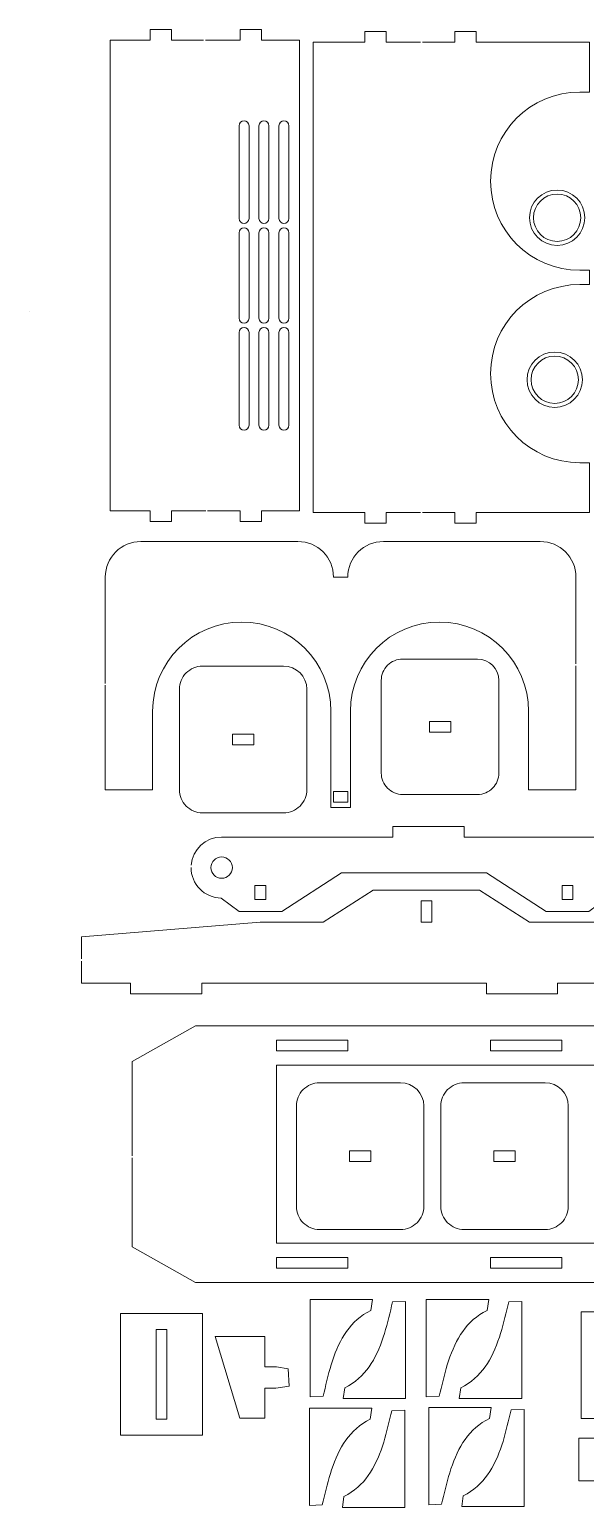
# Model space of a CAD drawing. Header units: centimetres. Extents: x -259 to 261, y 17 to 228.
# Drawn here: x -40.57 to -24.88, y 176.43 to 218.15 of the extents above; entities that cross this region are included whole.
import ezdxf

# ---------------------------------------------------------------- set-up
doc = ezdxf.new("R2010")
doc.units = ezdxf.units.CM
doc.header["$MEASUREMENT"] = 0
doc.layers.add('layer 1', color=7, linetype='Continuous')

msp = doc.modelspace()

# ---------------------------------------------------------------- linework, layer by layer
at = {"layer": 'layer 1', "color": 250, "lineweight": 9}
for points, knots in [([(-35.65805, 217.84677), (-35.65805, 217.84677), (-36.55966, 217.84677), (-36.55966, 217.84677), (-36.55966, 217.84677), (-36.55966, 217.84677), (-36.55966, 218.14861), (-36.55966, 218.14861), (-36.55966, 218.14861), (-36.55966, 218.14861), (-37.16345, 218.14861), (-37.16345, 218.14861), (-37.16345, 218.14861), (-37.16345, 218.14861), (-37.16345, 217.84677), (-37.16345, 217.84677), (-37.16345, 217.84677), (-37.16345, 217.84677), (-38.28895, 217.84677), (-38.28895, 217.84677), (-38.28895, 217.84677), (-38.28895, 217.84677), (-38.28895, 204.56495), (-38.28895, 204.56495), (-38.28895, 204.56495), (-38.28895, 204.56495), (-37.16345, 204.56495), (-37.16345, 204.56495), (-37.16345, 204.56495), (-37.16345, 204.56495), (-37.16345, 204.26305), (-37.16345, 204.26305), (-37.16345, 204.26305), (-37.16345, 204.26305), (-36.55966, 204.26305), (-36.55966, 204.26305), (-36.55966, 204.26305), (-36.55966, 204.26305), (-36.55966, 204.56495), (-36.55966, 204.56495), (-36.55966, 204.56495), (-36.55966, 204.56495), (-35.59423, 204.56495), (-35.59423, 204.56495)], [0, 0, 0, 0, 0.08333333, 0.08333333, 0.08333333, 0.08333333, 0.16666667, 0.16666667, 0.16666667, 0.16666667, 0.25, 0.25, 0.25, 0.25, 0.33333333, 0.33333333, 0.33333333, 0.33333333, 0.41666667, 0.41666667, 0.41666667, 0.41666667, 0.5, 0.5, 0.5, 0.5, 0.58333333, 0.58333333, 0.58333333, 0.58333333, 0.66666667, 0.66666667, 0.66666667, 0.66666667, 0.75, 0.75, 0.75, 0.75, 0.83333333, 0.83333333, 0.83333333, 0.83333333, 1, 1, 1, 1]), ([(-35.54264, 204.56495), (-35.54264, 204.56495), (-34.62875, 204.56495), (-34.62875, 204.56495), (-34.62875, 204.56495), (-34.62875, 204.56495), (-34.62875, 204.26305), (-34.62875, 204.26305), (-34.62875, 204.26305), (-34.62875, 204.26305), (-34.02505, 204.26305), (-34.02505, 204.26305), (-34.02505, 204.26305), (-34.02505, 204.26305), (-34.02505, 204.56495), (-34.02505, 204.56495), (-34.02505, 204.56495), (-34.02505, 204.56495), (-32.94638, 204.56495), (-32.94638, 204.56495), (-32.94638, 204.56495), (-32.94638, 204.56495), (-32.94638, 217.84677), (-32.94638, 217.84677), (-32.94638, 217.84677), (-32.94638, 217.84677), (-34.02505, 217.84677), (-34.02505, 217.84677), (-34.02505, 217.84677), (-34.02505, 217.84677), (-34.02505, 218.14861), (-34.02505, 218.14861), (-34.02505, 218.14861), (-34.02505, 218.14861), (-34.62875, 218.14861), (-34.62875, 218.14861), (-34.62875, 218.14861), (-34.62875, 218.14861), (-34.62875, 217.84677), (-34.62875, 217.84677), (-34.62875, 217.84677), (-34.62875, 217.84677), (-35.60645, 217.84677), (-35.60645, 217.84677)], [0, 0, 0, 0, 0.08333333, 0.08333333, 0.08333333, 0.08333333, 0.16666667, 0.16666667, 0.16666667, 0.16666667, 0.25, 0.25, 0.25, 0.25, 0.33333333, 0.33333333, 0.33333333, 0.33333333, 0.41666667, 0.41666667, 0.41666667, 0.41666667, 0.5, 0.5, 0.5, 0.5, 0.58333333, 0.58333333, 0.58333333, 0.58333333, 0.66666667, 0.66666667, 0.66666667, 0.66666667, 0.75, 0.75, 0.75, 0.75, 0.83333333, 0.83333333, 0.83333333, 0.83333333, 1, 1, 1, 1]), ([(-29.53543, 217.79249), (-29.53543, 217.79249), (-30.50074, 217.79249), (-30.50074, 217.79249), (-30.50074, 217.79249), (-30.50074, 217.79249), (-30.50074, 218.09437), (-30.50074, 218.09437), (-30.50074, 218.09437), (-30.50074, 218.09437), (-31.10496, 218.09437), (-31.10496, 218.09437), (-31.10496, 218.09437), (-31.10496, 218.09437), (-31.10496, 217.79249), (-31.10496, 217.79249), (-31.10496, 217.79249), (-31.10496, 217.79249), (-32.56361, 217.79249), (-32.56361, 217.79249), (-32.56361, 217.79249), (-32.56361, 217.79249), (-32.56361, 204.51066), (-32.56361, 204.51066), (-32.56361, 204.51066), (-32.56361, 204.51066), (-31.10496, 204.51066), (-31.10496, 204.51066), (-31.10496, 204.51066), (-31.10496, 204.51066), (-31.10496, 204.20881), (-31.10496, 204.20881), (-31.10496, 204.20881), (-31.10496, 204.20881), (-30.50074, 204.20881), (-30.50074, 204.20881), (-30.50074, 204.20881), (-30.50074, 204.20881), (-30.50074, 204.51066), (-30.50074, 204.51066), (-30.50074, 204.51066), (-30.50074, 204.51066), (-29.53543, 204.51066), (-29.53543, 204.51066)], [0, 0, 0, 0, 0.08333333, 0.08333333, 0.08333333, 0.08333333, 0.16666667, 0.16666667, 0.16666667, 0.16666667, 0.25, 0.25, 0.25, 0.25, 0.33333333, 0.33333333, 0.33333333, 0.33333333, 0.41666667, 0.41666667, 0.41666667, 0.41666667, 0.5, 0.5, 0.5, 0.5, 0.58333333, 0.58333333, 0.58333333, 0.58333333, 0.66666667, 0.66666667, 0.66666667, 0.66666667, 0.75, 0.75, 0.75, 0.75, 0.83333333, 0.83333333, 0.83333333, 0.83333333, 1, 1, 1, 1]), ([(-25.04363, 216.38381), (-25.04363, 216.38381), (-24.76768, 216.38381), (-24.76768, 216.38381), (-24.76768, 216.38381), (-24.76768, 216.38381), (-24.76768, 217.79249), (-24.76768, 217.79249), (-24.76768, 217.79249), (-24.76768, 217.79249), (-27.96644, 217.79249), (-27.96644, 217.79249), (-27.96644, 217.79249), (-27.96644, 217.79249), (-27.96644, 218.09437), (-27.96644, 218.09437), (-27.96644, 218.09437), (-27.96644, 218.09437), (-28.57013, 218.09437), (-28.57013, 218.09437), (-28.57013, 218.09437), (-28.57013, 218.09437), (-28.57013, 217.79249), (-28.57013, 217.79249), (-28.57013, 217.79249), (-28.57013, 217.79249), (-29.48384, 217.79249), (-29.48384, 217.79249)], [0, 0, 0, 0, 0.125, 0.125, 0.125, 0.125, 0.25, 0.25, 0.25, 0.25, 0.375, 0.375, 0.375, 0.375, 0.5, 0.5, 0.5, 0.5, 0.625, 0.625, 0.625, 0.625, 0.75, 0.75, 0.75, 0.75, 1, 1, 1, 1]), ([(-25.04362, 211.35282), (-26.43289, 211.35282), (-27.55912, 212.47905), (-27.55912, 213.86832), (-27.55912, 213.86832), (-27.55912, 215.25759), (-26.43289, 216.38382), (-25.04362, 216.38382), (-25.04362, 216.38382), (-25.0414, 216.38382), (-25.03919, 216.38381), (-25.04363, 216.38381)], [0, 0, 0, 0, 0.25, 0.25, 0.25, 0.25, 0.5, 0.5, 0.5, 0.5, 1, 1, 1, 1]), ([(-33.81173, 215.43185), (-33.81173, 215.50968), (-33.87485, 215.57275), (-33.95259, 215.57275), (-33.95259, 215.57275), (-34.03038, 215.57275), (-34.09346, 215.50968), (-34.09346, 215.43185)], [0, 0, 0, 0, 0.33333333, 0.33333333, 0.33333333, 0.33333333, 1, 1, 1, 1]), ([(-33.24828, 215.43185), (-33.24828, 215.50968), (-33.31136, 215.57275), (-33.38919, 215.57275), (-33.38919, 215.57275), (-33.46697, 215.57275), (-33.53005, 215.50968), (-33.53005, 215.43185)], [0, 0, 0, 0, 0.33333333, 0.33333333, 0.33333333, 0.33333333, 1, 1, 1, 1]), ([(-25.67968, 213.61697), (-25.24824, 213.61697), (-24.89846, 213.2672), (-24.89846, 212.83573), (-24.89846, 212.83573), (-24.89846, 212.40427), (-25.24824, 212.0545), (-25.67968, 212.0545), (-25.67968, 212.0545), (-26.11114, 212.0545), (-26.46092, 212.40427), (-26.46092, 212.83573), (-26.46092, 212.83573), (-26.46092, 213.2672), (-26.11114, 213.61697), (-25.67968, 213.61697)], [0, 0, 0, 0, 0.2, 0.2, 0.2, 0.2, 0.4, 0.4, 0.4, 0.4, 0.6, 0.6, 0.6, 0.6, 1, 1, 1, 1]), ([(-25.67969, 213.5032), (-25.31106, 213.5032), (-25.01223, 213.20437), (-25.01223, 212.83573), (-25.01223, 212.83573), (-25.01223, 212.4671), (-25.31106, 212.16828), (-25.67969, 212.16828), (-25.67969, 212.16828), (-26.04832, 212.16828), (-26.34715, 212.4671), (-26.34715, 212.83573), (-26.34715, 212.83573), (-26.34715, 213.20437), (-26.04832, 213.5032), (-25.67969, 213.5032)], [0, 0, 0, 0, 0.2, 0.2, 0.2, 0.2, 0.4, 0.4, 0.4, 0.4, 0.6, 0.6, 0.6, 0.6, 1, 1, 1, 1]), ([(-34.37522, 212.81578), (-34.37522, 212.73795), (-34.4383, 212.67492), (-34.51609, 212.67492), (-34.51609, 212.67492), (-34.59392, 212.67492), (-34.65695, 212.73795), (-34.65695, 212.81578)], [0, 0, 0, 0, 0.33333333, 0.33333333, 0.33333333, 0.33333333, 1, 1, 1, 1]), ([(-34.09346, 212.81578), (-34.09346, 212.73795), (-34.03038, 212.67492), (-33.95259, 212.67492), (-33.95259, 212.67492), (-33.87485, 212.67492), (-33.81173, 212.73795), (-33.81173, 212.81578)], [0, 0, 0, 0, 0.33333333, 0.33333333, 0.33333333, 0.33333333, 1, 1, 1, 1]), ([(-33.53005, 212.81578), (-33.53005, 212.73795), (-33.46697, 212.67492), (-33.38919, 212.67492), (-33.38919, 212.67492), (-33.31136, 212.67492), (-33.24828, 212.73795), (-33.24828, 212.81578)], [0, 0, 0, 0, 0.33333333, 0.33333333, 0.33333333, 0.33333333, 1, 1, 1, 1]), ([(-34.65695, 212.41327), (-34.65695, 212.4911), (-34.59392, 212.55409), (-34.51609, 212.55409), (-34.51609, 212.55409), (-34.4383, 212.55409), (-34.37522, 212.4911), (-34.37522, 212.41327)], [0, 0, 0, 0, 0.33333333, 0.33333333, 0.33333333, 0.33333333, 1, 1, 1, 1]), ([(-33.81173, 212.41327), (-33.81173, 212.4911), (-33.87485, 212.55409), (-33.95259, 212.55409), (-33.95259, 212.55409), (-34.03038, 212.55409), (-34.09346, 212.4911), (-34.09346, 212.41327)], [0, 0, 0, 0, 0.33333333, 0.33333333, 0.33333333, 0.33333333, 1, 1, 1, 1]), ([(-33.53005, 212.41327), (-33.53005, 212.4911), (-33.46697, 212.55409), (-33.38919, 212.55409), (-33.38919, 212.55409), (-33.31136, 212.55409), (-33.24828, 212.4911), (-33.24828, 212.41327)], [0, 0, 0, 0, 0.33333333, 0.33333333, 0.33333333, 0.33333333, 1, 1, 1, 1]), ([(-25.04363, 210.95036), (-25.04363, 210.95036), (-24.76768, 210.95036), (-24.76768, 210.95036), (-24.76768, 210.95036), (-24.76768, 210.95036), (-24.76768, 211.35282), (-24.76768, 211.35282), (-24.76768, 211.35282), (-24.76768, 211.35282), (-25.04362, 211.35282), (-25.04362, 211.35282)], [0, 0, 0, 0, 0.25, 0.25, 0.25, 0.25, 0.5, 0.5, 0.5, 0.5, 1, 1, 1, 1]), ([(-25.04363, 205.91938), (-25.03919, 205.91938), (-25.0414, 205.91937), (-25.04362, 205.91937), (-25.04362, 205.91937), (-26.43289, 205.91937), (-27.55912, 207.0456), (-27.55912, 208.43487), (-27.55912, 208.43487), (-27.55912, 209.82414), (-26.43289, 210.95037), (-25.04362, 210.95037), (-25.04362, 210.95037), (-25.0414, 210.95037), (-25.03919, 210.95036), (-25.04363, 210.95036)], [0, 0, 0, 0, 0.2, 0.2, 0.2, 0.2, 0.4, 0.4, 0.4, 0.4, 0.6, 0.6, 0.6, 0.6, 1, 1, 1, 1]), ([(-34.37522, 209.99839), (-34.37522, 209.92061), (-34.4383, 209.85753), (-34.51609, 209.85753), (-34.51609, 209.85753), (-34.59392, 209.85753), (-34.65695, 209.92061), (-34.65695, 209.99839)], [0, 0, 0, 0, 0.33333333, 0.33333333, 0.33333333, 0.33333333, 1, 1, 1, 1]), ([(-34.09346, 209.99839), (-34.09346, 209.92061), (-34.03038, 209.85753), (-33.95259, 209.85753), (-33.95259, 209.85753), (-33.87485, 209.85753), (-33.81173, 209.92061), (-33.81173, 209.99839)], [0, 0, 0, 0, 0.33333333, 0.33333333, 0.33333333, 0.33333333, 1, 1, 1, 1]), ([(-33.24828, 209.99839), (-33.24828, 209.92061), (-33.31136, 209.85753), (-33.38919, 209.85753), (-33.38919, 209.85753), (-33.46697, 209.85753), (-33.53005, 209.92061), (-33.53005, 209.99839)], [0, 0, 0, 0, 0.33333333, 0.33333333, 0.33333333, 0.33333333, 1, 1, 1, 1]), ([(-34.09346, 209.59593), (-34.09346, 209.67372), (-34.03038, 209.73679), (-33.95259, 209.73679), (-33.95259, 209.73679), (-33.87485, 209.73679), (-33.81173, 209.67372), (-33.81173, 209.59593)], [0, 0, 0, 0, 0.33333333, 0.33333333, 0.33333333, 0.33333333, 1, 1, 1, 1]), ([(-33.53005, 209.59593), (-33.53005, 209.67372), (-33.46697, 209.73679), (-33.38919, 209.73679), (-33.38919, 209.73679), (-33.31136, 209.73679), (-33.24828, 209.67372), (-33.24828, 209.59593)], [0, 0, 0, 0, 0.33333333, 0.33333333, 0.33333333, 0.33333333, 1, 1, 1, 1]), ([(-25.74795, 209.04337), (-25.3165, 209.04337), (-24.96672, 208.6936), (-24.96672, 208.26214), (-24.96672, 208.26214), (-24.96672, 207.83068), (-25.3165, 207.48091), (-25.74795, 207.48091), (-25.74795, 207.48091), (-26.17941, 207.48091), (-26.52919, 207.83068), (-26.52919, 208.26214), (-26.52919, 208.26214), (-26.52919, 208.6936), (-26.17941, 209.04337), (-25.74795, 209.04337)], [0, 0, 0, 0, 0.2, 0.2, 0.2, 0.2, 0.4, 0.4, 0.4, 0.4, 0.6, 0.6, 0.6, 0.6, 1, 1, 1, 1]), ([(-25.74796, 208.92961), (-25.37933, 208.92961), (-25.08049, 208.63077), (-25.08049, 208.26214), (-25.08049, 208.26214), (-25.08049, 207.89352), (-25.37933, 207.59468), (-25.74796, 207.59468), (-25.74796, 207.59468), (-26.11659, 207.59468), (-26.41542, 207.89352), (-26.41542, 208.26214), (-26.41542, 208.26214), (-26.41542, 208.63077), (-26.11659, 208.92961), (-25.74796, 208.92961)], [0, 0, 0, 0, 0.2, 0.2, 0.2, 0.2, 0.4, 0.4, 0.4, 0.4, 0.6, 0.6, 0.6, 0.6, 1, 1, 1, 1]), ([(-34.37522, 206.97978), (-34.37522, 206.90199), (-34.4383, 206.83892), (-34.51609, 206.83892), (-34.51609, 206.83892), (-34.59392, 206.83892), (-34.65695, 206.90199), (-34.65695, 206.97978)], [0, 0, 0, 0, 0.33333333, 0.33333333, 0.33333333, 0.33333333, 1, 1, 1, 1]), ([(-33.81173, 206.97978), (-33.81173, 206.90199), (-33.87485, 206.83892), (-33.95259, 206.83892), (-33.95259, 206.83892), (-34.03038, 206.83892), (-34.09346, 206.90199), (-34.09346, 206.97978)], [0, 0, 0, 0, 0.33333333, 0.33333333, 0.33333333, 0.33333333, 1, 1, 1, 1]), ([(-33.24828, 206.97978), (-33.24828, 206.90199), (-33.31136, 206.83892), (-33.38919, 206.83892), (-33.38919, 206.83892), (-33.46697, 206.83892), (-33.53005, 206.90199), (-33.53005, 206.97978)], [0, 0, 0, 0, 0.33333333, 0.33333333, 0.33333333, 0.33333333, 1, 1, 1, 1]), ([(-29.48384, 204.51066), (-29.48384, 204.51066), (-28.57013, 204.51066), (-28.57013, 204.51066), (-28.57013, 204.51066), (-28.57013, 204.51066), (-28.57013, 204.20881), (-28.57013, 204.20881), (-28.57013, 204.20881), (-28.57013, 204.20881), (-27.96644, 204.20881), (-27.96644, 204.20881), (-27.96644, 204.20881), (-27.96644, 204.20881), (-27.96644, 204.51066), (-27.96644, 204.51066), (-27.96644, 204.51066), (-27.96644, 204.51066), (-24.76768, 204.51066), (-24.76768, 204.51066), (-24.76768, 204.51066), (-24.76768, 204.51066), (-24.76768, 205.91938), (-24.76768, 205.91938), (-24.76768, 205.91938), (-24.76768, 205.91938), (-25.04363, 205.91938), (-25.04363, 205.91938)], [0, 0, 0, 0, 0.125, 0.125, 0.125, 0.125, 0.25, 0.25, 0.25, 0.25, 0.375, 0.375, 0.375, 0.375, 0.5, 0.5, 0.5, 0.5, 0.625, 0.625, 0.625, 0.625, 0.75, 0.75, 0.75, 0.75, 1, 1, 1, 1]), ([(-32.06442, 198.90518), (-32.06442, 200.2946), (-33.19057, 201.42081), (-34.58004, 201.42081), (-34.58004, 201.42081), (-35.9695, 201.42081), (-37.09561, 200.2946), (-37.09561, 198.90518)], [0, 0, 0, 0, 0.33333333, 0.33333333, 0.33333333, 0.33333333, 1, 1, 1, 1]), ([(-26.48473, 198.90518), (-26.48473, 200.2946), (-27.61085, 201.42081), (-28.99979, 201.42081), (-28.99979, 201.42081), (-30.38924, 201.42081), (-31.51541, 200.2946), (-31.51541, 198.90518)], [0, 0, 0, 0, 0.33333333, 0.33333333, 0.33333333, 0.33333333, 1, 1, 1, 1]), ([(-30.64366, 199.77327), (-30.64366, 199.93338), (-30.58007, 200.08694), (-30.46684, 200.20016), (-30.46684, 200.20016), (-30.35362, 200.31339), (-30.20006, 200.37699), (-30.03994, 200.37699), (-30.03994, 200.37699), (-30.03994, 200.37699), (-27.92692, 200.37699), (-27.92692, 200.37699), (-27.92692, 200.37699), (-27.5935, 200.37699), (-27.3232, 200.10669), (-27.3232, 199.77327), (-27.3232, 199.77327), (-27.3232, 199.77327), (-27.3232, 197.15715), (-27.3232, 197.15715), (-27.3232, 197.15715), (-27.3232, 196.99703), (-27.3868, 196.84347), (-27.50003, 196.73025), (-27.50003, 196.73025), (-27.61325, 196.61703), (-27.76681, 196.55343), (-27.92692, 196.55343), (-27.92692, 196.55343), (-27.92692, 196.55343), (-30.03994, 196.55343), (-30.03994, 196.55343), (-30.03994, 196.55343), (-30.20006, 196.55343), (-30.35362, 196.61703), (-30.46684, 196.73025), (-30.46684, 196.73025), (-30.58007, 196.84347), (-30.64366, 196.99703), (-30.64366, 197.15715), (-30.64366, 197.15715), (-30.64366, 197.15715), (-30.64366, 199.77327), (-30.64366, 199.77327)], [0, 0, 0, 0, 0.08333333, 0.08333333, 0.08333333, 0.08333333, 0.16666667, 0.16666667, 0.16666667, 0.16666667, 0.25, 0.25, 0.25, 0.25, 0.33333333, 0.33333333, 0.33333333, 0.33333333, 0.41666667, 0.41666667, 0.41666667, 0.41666667, 0.5, 0.5, 0.5, 0.5, 0.58333333, 0.58333333, 0.58333333, 0.58333333, 0.66666667, 0.66666667, 0.66666667, 0.66666667, 0.75, 0.75, 0.75, 0.75, 0.83333333, 0.83333333, 0.83333333, 0.83333333, 1, 1, 1, 1]), ([(-36.34037, 199.52359), (-36.34037, 199.697), (-36.27149, 199.86333), (-36.14886, 199.98595), (-36.14886, 199.98595), (-36.02623, 200.10858), (-35.85991, 200.17747), (-35.6865, 200.17747), (-35.6865, 200.17747), (-35.6865, 200.17747), (-33.39793, 200.17747), (-33.39793, 200.17747), (-33.39793, 200.17747), (-33.03681, 200.17747), (-32.74406, 199.88471), (-32.74406, 199.52359), (-32.74406, 199.52359), (-32.74406, 199.52359), (-32.74406, 196.69013), (-32.74406, 196.69013), (-32.74406, 196.69013), (-32.74406, 196.51672), (-32.81294, 196.3504), (-32.93557, 196.22777), (-32.93557, 196.22777), (-33.0582, 196.10515), (-33.22451, 196.03626), (-33.39793, 196.03626), (-33.39793, 196.03626), (-33.39793, 196.03626), (-35.6865, 196.03626), (-35.6865, 196.03626), (-35.6865, 196.03626), (-35.85991, 196.03626), (-36.02623, 196.10515), (-36.14886, 196.22777), (-36.14886, 196.22777), (-36.27149, 196.3504), (-36.34037, 196.51672), (-36.34037, 196.69013), (-36.34037, 196.69013), (-36.34037, 196.69013), (-36.34037, 199.52359), (-36.34037, 199.52359)], [0, 0, 0, 0, 0.08333333, 0.08333333, 0.08333333, 0.08333333, 0.16666667, 0.16666667, 0.16666667, 0.16666667, 0.25, 0.25, 0.25, 0.25, 0.33333333, 0.33333333, 0.33333333, 0.33333333, 0.41666667, 0.41666667, 0.41666667, 0.41666667, 0.5, 0.5, 0.5, 0.5, 0.58333333, 0.58333333, 0.58333333, 0.58333333, 0.66666667, 0.66666667, 0.66666667, 0.66666667, 0.75, 0.75, 0.75, 0.75, 0.83333333, 0.83333333, 0.83333333, 0.83333333, 1, 1, 1, 1]), ([(-25.1494, 200.18679), (-25.1494, 200.18679), (-25.1494, 196.68726), (-25.1494, 196.68726), (-25.1494, 196.68726), (-25.1494, 196.68726), (-26.48473, 196.68726), (-26.48473, 196.68726), (-26.48473, 196.68726), (-26.48473, 196.68726), (-26.48473, 198.90518), (-26.48473, 198.90518)], [0, 0, 0, 0, 0.25, 0.25, 0.25, 0.25, 0.5, 0.5, 0.5, 0.5, 1, 1, 1, 1]), ([(-37.09561, 198.90518), (-37.09561, 198.90518), (-37.09561, 196.68726), (-37.09561, 196.68726), (-37.09561, 196.68726), (-37.09561, 196.68726), (-38.43095, 196.68726), (-38.43095, 196.68726), (-38.43095, 196.68726), (-38.43095, 196.68726), (-38.43095, 199.63678), (-38.43095, 199.63678)], [0, 0, 0, 0, 0.25, 0.25, 0.25, 0.25, 0.5, 0.5, 0.5, 0.5, 1, 1, 1, 1]), ([(-31.51541, 198.90518), (-31.51541, 198.90518), (-31.51541, 196.18396), (-31.51541, 196.18396), (-31.51541, 196.18396), (-31.51541, 196.18396), (-32.06442, 196.18396), (-32.06442, 196.18396), (-32.06442, 196.18396), (-32.06442, 196.18396), (-32.06442, 198.90518), (-32.06442, 198.90518)], [0, 0, 0, 0, 0.25, 0.25, 0.25, 0.25, 0.5, 0.5, 0.5, 0.5, 1, 1, 1, 1]), ([(-29.28612, 198.31387), (-29.28612, 198.31387), (-28.68075, 198.31387), (-28.68075, 198.31387), (-28.68075, 198.31387), (-28.68075, 198.31387), (-28.68075, 198.61655), (-28.68075, 198.61655), (-28.68075, 198.61655), (-28.68075, 198.61655), (-29.28612, 198.61655), (-29.28612, 198.61655), (-29.28612, 198.61655), (-29.28612, 198.61655), (-29.28612, 198.31387), (-29.28612, 198.31387)], [0, 0, 0, 0, 0.2, 0.2, 0.2, 0.2, 0.4, 0.4, 0.4, 0.4, 0.6, 0.6, 0.6, 0.6, 1, 1, 1, 1]), ([(-34.8449, 197.95552), (-34.8449, 197.95552), (-34.23953, 197.95552), (-34.23953, 197.95552), (-34.23953, 197.95552), (-34.23953, 197.95552), (-34.23953, 198.25821), (-34.23953, 198.25821), (-34.23953, 198.25821), (-34.23953, 198.25821), (-34.8449, 198.25821), (-34.8449, 198.25821), (-34.8449, 198.25821), (-34.8449, 198.25821), (-34.8449, 197.95552), (-34.8449, 197.95552)], [0, 0, 0, 0, 0.2, 0.2, 0.2, 0.2, 0.4, 0.4, 0.4, 0.4, 0.6, 0.6, 0.6, 0.6, 1, 1, 1, 1]), ([(-31.99103, 196.335), (-31.99103, 196.335), (-31.99103, 196.63662), (-31.99103, 196.63662), (-31.99103, 196.63662), (-31.99103, 196.63662), (-31.58879, 196.63662), (-31.58879, 196.63662), (-31.58879, 196.63662), (-31.58879, 196.63662), (-31.58879, 196.335), (-31.58879, 196.335), (-31.58879, 196.335), (-31.58879, 196.335), (-31.99103, 196.335), (-31.99103, 196.335)], [0, 0, 0, 0, 0.2, 0.2, 0.2, 0.2, 0.4, 0.4, 0.4, 0.4, 0.6, 0.6, 0.6, 0.6, 1, 1, 1, 1]), ([(-17.23709, 195.65375), (-17.23709, 195.65375), (-18.2433, 195.65375), (-18.2433, 195.65375), (-18.2433, 195.65375), (-18.2433, 195.65375), (-18.2433, 195.35189), (-18.2433, 195.35189), (-18.2433, 195.35189), (-18.2433, 195.35189), (-22.2681, 195.35189), (-22.2681, 195.35189), (-22.2681, 195.35189), (-22.2681, 195.35189), (-22.2681, 195.65375), (-22.2681, 195.65375), (-22.2681, 195.65375), (-22.2681, 195.65375), (-24.2805, 195.65375), (-24.2805, 195.65375), (-24.2805, 195.65375), (-24.2805, 195.65375), (-24.2805, 195.35189), (-24.2805, 195.35189), (-24.2805, 195.35189), (-24.2805, 195.35189), (-28.30537, 195.35189), (-28.30537, 195.35189), (-28.30537, 195.35189), (-28.30537, 195.35189), (-28.30537, 195.65375), (-28.30537, 195.65375), (-28.30537, 195.65375), (-28.30537, 195.65375), (-30.31767, 195.65375), (-30.31767, 195.65375), (-30.31767, 195.65375), (-30.31767, 195.65375), (-30.31767, 195.35189), (-30.31767, 195.35189), (-30.31767, 195.35189), (-30.31767, 195.35189), (-35.14732, 195.35189), (-35.14732, 195.35189)], [0, 0, 0, 0, 0.08333333, 0.08333333, 0.08333333, 0.08333333, 0.16666667, 0.16666667, 0.16666667, 0.16666667, 0.25, 0.25, 0.25, 0.25, 0.33333333, 0.33333333, 0.33333333, 0.33333333, 0.41666667, 0.41666667, 0.41666667, 0.41666667, 0.5, 0.5, 0.5, 0.5, 0.58333333, 0.58333333, 0.58333333, 0.58333333, 0.66666667, 0.66666667, 0.66666667, 0.66666667, 0.75, 0.75, 0.75, 0.75, 0.83333333, 0.83333333, 0.83333333, 0.83333333, 1, 1, 1, 1]), ([(-34.84561, 194.48953), (-34.84561, 194.32284), (-34.98084, 194.18771), (-35.14732, 194.18771), (-35.14732, 194.18771), (-35.31416, 194.18771), (-35.44939, 194.32284), (-35.44939, 194.48953), (-35.44939, 194.48953), (-35.44939, 194.65626), (-35.31416, 194.79139), (-35.14732, 194.79139), (-35.14732, 194.79139), (-34.98084, 194.79139), (-34.84561, 194.65626), (-34.84561, 194.48953)], [0, 0, 0, 0, 0.2, 0.2, 0.2, 0.2, 0.4, 0.4, 0.4, 0.4, 0.6, 0.6, 0.6, 0.6, 1, 1, 1, 1]), ([(7.2639, 194.79384), (7.2639, 194.79384), (7.2639, 194.04267), (7.2639, 194.04267), (7.2639, 194.04267), (7.2639, 194.04267), (2.22911, 193.62721), (2.22911, 193.62721), (2.22911, 193.62721), (2.22911, 193.62721), (0.44512, 193.62721), (0.44512, 193.62721), (0.44512, 193.62721), (0.44512, 193.62721), (-0.96356, 192.72163), (-0.96356, 192.72163), (-0.96356, 192.72163), (-0.96356, 192.72163), (-3.9661, 192.72163), (-3.9661, 192.72163), (-3.9661, 192.72163), (-3.9661, 192.72163), (-5.37478, 193.62721), (-5.37478, 193.62721), (-5.37478, 193.62721), (-5.37478, 193.62721), (-24.2805, 193.62721), (-24.2805, 193.62721), (-24.2805, 193.62721), (-24.2805, 193.62721), (-24.78261, 193.24549), (-24.78261, 193.24549), (-24.78261, 193.24549), (-24.78261, 193.24549), (-25.99006, 193.24549), (-25.99006, 193.24549), (-25.99006, 193.24549), (-25.99006, 193.24549), (-27.67506, 194.3457), (-27.67506, 194.3457), (-27.67506, 194.3457), (-27.67506, 194.3457), (-31.76275, 194.3457), (-31.76275, 194.3457), (-31.76275, 194.3457), (-31.76275, 194.3457), (-33.44775, 193.24549), (-33.44775, 193.24549), (-33.44775, 193.24549), (-33.44775, 193.24549), (-34.65499, 193.24549), (-34.65499, 193.24549), (-34.65499, 193.24549), (-34.65499, 193.24549), (-35.15726, 193.62725), (-35.15726, 193.62725)], [0, 0, 0, 0, 0.06666667, 0.06666667, 0.06666667, 0.06666667, 0.13333333, 0.13333333, 0.13333333, 0.13333333, 0.2, 0.2, 0.2, 0.2, 0.26666667, 0.26666667, 0.26666667, 0.26666667, 0.33333333, 0.33333333, 0.33333333, 0.33333333, 0.4, 0.4, 0.4, 0.4, 0.46666667, 0.46666667, 0.46666667, 0.46666667, 0.53333333, 0.53333333, 0.53333333, 0.53333333, 0.6, 0.6, 0.6, 0.6, 0.66666667, 0.66666667, 0.66666667, 0.66666667, 0.73333333, 0.73333333, 0.73333333, 0.73333333, 0.8, 0.8, 0.8, 0.8, 0.86666667, 0.86666667, 0.86666667, 0.86666667, 1, 1, 1, 1]), ([(-39.09811, 191.91063), (-39.09811, 191.91063), (-39.09811, 192.53506), (-39.09811, 192.53506), (-39.09811, 192.53506), (-39.09811, 192.53506), (-34.06331, 192.95052), (-34.06331, 192.95052), (-34.06331, 192.95052), (-34.06331, 192.95052), (-32.27934, 192.95052), (-32.27934, 192.95052), (-32.27934, 192.95052), (-32.27934, 192.95052), (-30.87066, 193.8561), (-30.87066, 193.8561), (-30.87066, 193.8561), (-30.87066, 193.8561), (-27.86812, 193.8561), (-27.86812, 193.8561), (-27.86812, 193.8561), (-27.86812, 193.8561), (-26.45944, 192.95052), (-26.45944, 192.95052), (-26.45944, 192.95052), (-26.45944, 192.95052), (-7.55371, 192.95052), (-7.55371, 192.95052), (-7.55371, 192.95052), (-7.55371, 192.95052), (-7.05162, 193.33225), (-7.05162, 193.33225), (-7.05162, 193.33225), (-7.05162, 193.33225), (-5.84417, 193.33225), (-5.84417, 193.33225), (-5.84417, 193.33225), (-5.84417, 193.33225), (-4.15915, 192.23203), (-4.15915, 192.23203), (-4.15915, 192.23203), (-4.15915, 192.23203), (-0.07148, 192.23203), (-0.07148, 192.23203), (-0.07148, 192.23203), (-0.07148, 192.23203), (1.61354, 193.33225), (1.61354, 193.33225), (1.61354, 193.33225), (1.61354, 193.33225), (2.82078, 193.33225), (2.82078, 193.33225), (2.82078, 193.33225), (2.82078, 193.33225), (3.32304, 192.95048), (3.32304, 192.95048)], [0, 0, 0, 0, 0.06666667, 0.06666667, 0.06666667, 0.06666667, 0.13333333, 0.13333333, 0.13333333, 0.13333333, 0.2, 0.2, 0.2, 0.2, 0.26666667, 0.26666667, 0.26666667, 0.26666667, 0.33333333, 0.33333333, 0.33333333, 0.33333333, 0.4, 0.4, 0.4, 0.4, 0.46666667, 0.46666667, 0.46666667, 0.46666667, 0.53333333, 0.53333333, 0.53333333, 0.53333333, 0.6, 0.6, 0.6, 0.6, 0.66666667, 0.66666667, 0.66666667, 0.66666667, 0.73333333, 0.73333333, 0.73333333, 0.73333333, 0.8, 0.8, 0.8, 0.8, 0.86666667, 0.86666667, 0.86666667, 0.86666667, 1, 1, 1, 1]), ([(-33.90459, 193.58452), (-33.90459, 193.58452), (-33.90459, 193.98697), (-33.90459, 193.98697), (-33.90459, 193.98697), (-33.90459, 193.98697), (-34.20631, 193.98697), (-34.20631, 193.98697), (-34.20631, 193.98697), (-34.20631, 193.98697), (-34.20631, 193.58452), (-34.20631, 193.58452), (-34.20631, 193.58452), (-34.20631, 193.58452), (-33.90459, 193.58452), (-33.90459, 193.58452)], [0, 0, 0, 0, 0.2, 0.2, 0.2, 0.2, 0.4, 0.4, 0.4, 0.4, 0.6, 0.6, 0.6, 0.6, 1, 1, 1, 1]), ([(-25.2354, 193.98697), (-25.2354, 193.98697), (-25.2354, 193.58452), (-25.2354, 193.58452), (-25.2354, 193.58452), (-25.2354, 193.58452), (-25.53727, 193.58452), (-25.53727, 193.58452), (-25.53727, 193.58452), (-25.53727, 193.58452), (-25.53727, 193.98697), (-25.53727, 193.98697), (-25.53727, 193.98697), (-25.53727, 193.98697), (-25.2354, 193.98697), (-25.2354, 193.98697)], [0, 0, 0, 0, 0.2, 0.2, 0.2, 0.2, 0.4, 0.4, 0.4, 0.4, 0.6, 0.6, 0.6, 0.6, 1, 1, 1, 1]), ([(-29.21848, 193.55424), (-29.21848, 193.55424), (-29.52034, 193.55424), (-29.52034, 193.55424), (-29.52034, 193.55424), (-29.52034, 193.55424), (-29.52034, 192.95052), (-29.52034, 192.95052), (-29.52034, 192.95052), (-29.52034, 192.95052), (-29.21848, 192.95052), (-29.21848, 192.95052), (-29.21848, 192.95052), (-29.21848, 192.95052), (-29.21848, 193.55424), (-29.21848, 193.55424)], [0, 0, 0, 0, 0.2, 0.2, 0.2, 0.2, 0.4, 0.4, 0.4, 0.4, 0.6, 0.6, 0.6, 0.6, 1, 1, 1, 1]), ([(-39.09811, 191.85026), (-39.09811, 191.85026), (-39.09811, 191.22584), (-39.09811, 191.22584), (-39.09811, 191.22584), (-39.09811, 191.22584), (-37.71811, 191.22584), (-37.71811, 191.22584), (-37.71811, 191.22584), (-37.71811, 191.22584), (-37.71811, 190.92398), (-37.71811, 190.92398), (-37.71811, 190.92398), (-37.71811, 190.92398), (-35.70573, 190.92398), (-35.70573, 190.92398), (-35.70573, 190.92398), (-35.70573, 190.92398), (-35.70573, 191.22584), (-35.70573, 191.22584), (-35.70573, 191.22584), (-35.70573, 191.22584), (-27.67775, 191.22584), (-27.67775, 191.22584), (-27.67775, 191.22584), (-27.67775, 191.22584), (-27.67775, 190.92398), (-27.67775, 190.92398), (-27.67775, 190.92398), (-27.67775, 190.92398), (-25.66535, 190.92398), (-25.66535, 190.92398), (-25.66535, 190.92398), (-25.66535, 190.92398), (-25.66535, 191.22584), (-25.66535, 191.22584), (-25.66535, 191.22584), (-25.66535, 191.22584), (-21.64055, 191.22584), (-21.64055, 191.22584), (-21.64055, 191.22584), (-21.64055, 191.22584), (-21.64055, 190.92398), (-21.64055, 190.92398), (-21.64055, 190.92398), (-21.64055, 190.92398), (-20.66452, 190.92398), (-20.66452, 190.92398)], [0, 0, 0, 0, 0.07692308, 0.07692308, 0.07692308, 0.07692308, 0.15384615, 0.15384615, 0.15384615, 0.15384615, 0.23076923, 0.23076923, 0.23076923, 0.23076923, 0.30769231, 0.30769231, 0.30769231, 0.30769231, 0.38461538, 0.38461538, 0.38461538, 0.38461538, 0.46153846, 0.46153846, 0.46153846, 0.46153846, 0.53846154, 0.53846154, 0.53846154, 0.53846154, 0.61538462, 0.61538462, 0.61538462, 0.61538462, 0.69230769, 0.69230769, 0.69230769, 0.69230769, 0.76923077, 0.76923077, 0.76923077, 0.76923077, 0.84615385, 0.84615385, 0.84615385, 0.84615385, 1, 1, 1, 1]), ([(-37.67404, 186.35384), (-37.67404, 186.35384), (-37.67404, 189.01577), (-37.67404, 189.01577), (-37.67404, 189.01577), (-37.67404, 189.01577), (-35.88075, 190.02199), (-35.88075, 190.02199), (-35.88075, 190.02199), (-35.88075, 190.02199), (-16.04662, 190.02199), (-16.04662, 190.02199)], [0, 0, 0, 0, 0.25, 0.25, 0.25, 0.25, 0.5, 0.5, 0.5, 0.5, 1, 1, 1, 1]), ([(-33.59905, 189.6195), (-33.59905, 189.6195), (-33.59905, 189.31764), (-33.59905, 189.31764), (-33.59905, 189.31764), (-33.59905, 189.31764), (-31.58641, 189.31764), (-31.58641, 189.31764), (-31.58641, 189.31764), (-31.58641, 189.31764), (-31.58641, 189.6195), (-31.58641, 189.6195), (-31.58641, 189.6195), (-31.58641, 189.6195), (-33.59905, 189.6195), (-33.59905, 189.6195)], [0, 0, 0, 0, 0.2, 0.2, 0.2, 0.2, 0.4, 0.4, 0.4, 0.4, 0.6, 0.6, 0.6, 0.6, 1, 1, 1, 1]), ([(-27.56173, 189.31764), (-27.56173, 189.31764), (-25.54933, 189.31764), (-25.54933, 189.31764), (-25.54933, 189.31764), (-25.54933, 189.31764), (-25.54933, 189.6195), (-25.54933, 189.6195), (-25.54933, 189.6195), (-25.54933, 189.6195), (-27.56173, 189.6195), (-27.56173, 189.6195), (-27.56173, 189.6195), (-27.56173, 189.6195), (-27.56173, 189.31764), (-27.56173, 189.31764)], [0, 0, 0, 0, 0.2, 0.2, 0.2, 0.2, 0.4, 0.4, 0.4, 0.4, 0.6, 0.6, 0.6, 0.6, 1, 1, 1, 1]), ([(-33.59905, 188.91518), (-33.59905, 188.91518), (-24.40054, 188.91518), (-24.40054, 188.91518), (-24.40054, 188.91518), (-24.40054, 188.91518), (-24.40054, 183.88416), (-24.40054, 183.88416), (-24.40054, 183.88416), (-24.40054, 183.88416), (-33.59905, 183.88416), (-33.59905, 183.88416), (-33.59905, 183.88416), (-33.59905, 183.88416), (-33.59905, 188.91518), (-33.59905, 188.91518)], [0, 0, 0, 0, 0.2, 0.2, 0.2, 0.2, 0.4, 0.4, 0.4, 0.4, 0.6, 0.6, 0.6, 0.6, 1, 1, 1, 1]), ([(-33.03877, 187.75853), (-33.03877, 187.93194), (-32.96988, 188.09826), (-32.84726, 188.22089), (-32.84726, 188.22089), (-32.72463, 188.34352), (-32.55831, 188.4124), (-32.3849, 188.4124), (-32.3849, 188.4124), (-32.3849, 188.4124), (-30.09633, 188.4124), (-30.09633, 188.4124), (-30.09633, 188.4124), (-29.73521, 188.4124), (-29.44246, 188.11964), (-29.44246, 187.75853), (-29.44246, 187.75853), (-29.44246, 187.75853), (-29.44246, 184.92506), (-29.44246, 184.92506), (-29.44246, 184.92506), (-29.44246, 184.75165), (-29.51134, 184.58533), (-29.63397, 184.46271), (-29.63397, 184.46271), (-29.7566, 184.34008), (-29.92291, 184.27119), (-30.09633, 184.27119), (-30.09633, 184.27119), (-30.09633, 184.27119), (-32.3849, 184.27119), (-32.3849, 184.27119), (-32.3849, 184.27119), (-32.55831, 184.27119), (-32.72463, 184.34008), (-32.84726, 184.46271), (-32.84726, 184.46271), (-32.96988, 184.58533), (-33.03877, 184.75165), (-33.03877, 184.92506), (-33.03877, 184.92506), (-33.03877, 184.92506), (-33.03877, 187.75853), (-33.03877, 187.75853)], [0, 0, 0, 0, 0.08333333, 0.08333333, 0.08333333, 0.08333333, 0.16666667, 0.16666667, 0.16666667, 0.16666667, 0.25, 0.25, 0.25, 0.25, 0.33333333, 0.33333333, 0.33333333, 0.33333333, 0.41666667, 0.41666667, 0.41666667, 0.41666667, 0.5, 0.5, 0.5, 0.5, 0.58333333, 0.58333333, 0.58333333, 0.58333333, 0.66666667, 0.66666667, 0.66666667, 0.66666667, 0.75, 0.75, 0.75, 0.75, 0.83333333, 0.83333333, 0.83333333, 0.83333333, 1, 1, 1, 1]), ([(-28.96123, 187.75854), (-28.96123, 187.93195), (-28.89234, 188.09827), (-28.76971, 188.2209), (-28.76971, 188.2209), (-28.64709, 188.34353), (-28.48077, 188.41241), (-28.30735, 188.41241), (-28.30735, 188.41241), (-28.30735, 188.41241), (-26.01879, 188.41241), (-26.01879, 188.41241), (-26.01879, 188.41241), (-25.65767, 188.41241), (-25.36491, 188.11965), (-25.36491, 187.75854), (-25.36491, 187.75854), (-25.36491, 187.75854), (-25.36491, 184.92507), (-25.36491, 184.92507), (-25.36491, 184.92507), (-25.36491, 184.75166), (-25.4338, 184.58534), (-25.55643, 184.46272), (-25.55643, 184.46272), (-25.67905, 184.34009), (-25.84537, 184.2712), (-26.01879, 184.2712), (-26.01879, 184.2712), (-26.01879, 184.2712), (-28.30735, 184.2712), (-28.30735, 184.2712), (-28.30735, 184.2712), (-28.48077, 184.2712), (-28.64709, 184.34009), (-28.76971, 184.46272), (-28.76971, 184.46272), (-28.89234, 184.58534), (-28.96123, 184.75166), (-28.96123, 184.92507), (-28.96123, 184.92507), (-28.96123, 184.92507), (-28.96123, 187.75854), (-28.96123, 187.75854)], [0, 0, 0, 0, 0.08333333, 0.08333333, 0.08333333, 0.08333333, 0.16666667, 0.16666667, 0.16666667, 0.16666667, 0.25, 0.25, 0.25, 0.25, 0.33333333, 0.33333333, 0.33333333, 0.33333333, 0.41666667, 0.41666667, 0.41666667, 0.41666667, 0.5, 0.5, 0.5, 0.5, 0.58333333, 0.58333333, 0.58333333, 0.58333333, 0.66666667, 0.66666667, 0.66666667, 0.66666667, 0.75, 0.75, 0.75, 0.75, 0.83333333, 0.83333333, 0.83333333, 0.83333333, 1, 1, 1, 1]), ([(-16.60936, 182.77735), (-16.60936, 182.77735), (-35.88075, 182.77735), (-35.88075, 182.77735), (-35.88075, 182.77735), (-35.88075, 182.77735), (-37.67404, 183.78355), (-37.67404, 183.78355), (-37.67404, 183.78355), (-37.67404, 183.78355), (-37.67404, 186.29347), (-37.67404, 186.29347)], [0, 0, 0, 0, 0.25, 0.25, 0.25, 0.25, 0.5, 0.5, 0.5, 0.5, 1, 1, 1, 1]), ([(-31.5433, 186.19046), (-31.5433, 186.19046), (-30.93793, 186.19046), (-30.93793, 186.19046), (-30.93793, 186.19046), (-30.93793, 186.19046), (-30.93793, 186.49314), (-30.93793, 186.49314), (-30.93793, 186.49314), (-30.93793, 186.49314), (-31.5433, 186.49314), (-31.5433, 186.49314), (-31.5433, 186.49314), (-31.5433, 186.49314), (-31.5433, 186.19046), (-31.5433, 186.19046)], [0, 0, 0, 0, 0.2, 0.2, 0.2, 0.2, 0.4, 0.4, 0.4, 0.4, 0.6, 0.6, 0.6, 0.6, 1, 1, 1, 1]), ([(-27.46576, 186.19046), (-27.46576, 186.19046), (-26.86038, 186.19046), (-26.86038, 186.19046), (-26.86038, 186.19046), (-26.86038, 186.19046), (-26.86038, 186.49315), (-26.86038, 186.49315), (-26.86038, 186.49315), (-26.86038, 186.49315), (-27.46576, 186.49315), (-27.46576, 186.49315), (-27.46576, 186.49315), (-27.46576, 186.49315), (-27.46576, 186.19046), (-27.46576, 186.19046)], [0, 0, 0, 0, 0.2, 0.2, 0.2, 0.2, 0.4, 0.4, 0.4, 0.4, 0.6, 0.6, 0.6, 0.6, 1, 1, 1, 1]), ([(-31.58641, 183.48168), (-31.58641, 183.48168), (-33.59905, 183.48168), (-33.59905, 183.48168), (-33.59905, 183.48168), (-33.59905, 183.48168), (-33.59905, 183.17982), (-33.59905, 183.17982), (-33.59905, 183.17982), (-33.59905, 183.17982), (-31.58641, 183.17982), (-31.58641, 183.17982), (-31.58641, 183.17982), (-31.58641, 183.17982), (-31.58641, 183.48168), (-31.58641, 183.48168)], [0, 0, 0, 0, 0.2, 0.2, 0.2, 0.2, 0.4, 0.4, 0.4, 0.4, 0.6, 0.6, 0.6, 0.6, 1, 1, 1, 1]), ([(-25.54933, 183.48168), (-25.54933, 183.48168), (-25.54933, 183.17982), (-25.54933, 183.17982), (-25.54933, 183.17982), (-25.54933, 183.17982), (-27.56173, 183.17982), (-27.56173, 183.17982), (-27.56173, 183.17982), (-27.56173, 183.17982), (-27.56173, 183.48168), (-27.56173, 183.48168), (-27.56173, 183.48168), (-27.56173, 183.48168), (-25.54933, 183.48168), (-25.54933, 183.48168)], [0, 0, 0, 0, 0.2, 0.2, 0.2, 0.2, 0.4, 0.4, 0.4, 0.4, 0.6, 0.6, 0.6, 0.6, 1, 1, 1, 1]), ([(-32.65008, 179.80142), (-32.65008, 179.80142), (-32.65008, 182.29603), (-32.65008, 182.29603), (-32.65008, 182.29603), (-32.65008, 182.29603), (-30.88849, 182.29603), (-30.88849, 182.29603), (-30.88849, 182.29603), (-30.88849, 182.29603), (-30.93374, 181.98809), (-30.93374, 181.98809)], [0, 0, 0, 0, 0.25, 0.25, 0.25, 0.25, 0.5, 0.5, 0.5, 0.5, 1, 1, 1, 1]), ([(-30.93374, 181.98809), (-31.51955, 181.69431), (-31.817, 181.17762), (-32.02117, 180.56209), (-32.02117, 180.56209), (-32.11732, 180.27219), (-32.18437, 179.97196), (-32.25709, 179.67553)], [0, 0, 0, 0, 0.33333333, 0.33333333, 0.33333333, 0.33333333, 1, 1, 1, 1]), ([(-29.95716, 181.99142), (-29.95716, 181.99142), (-29.95716, 179.49682), (-29.95716, 179.49682), (-29.95716, 179.49682), (-29.95716, 179.49682), (-31.71874, 179.49682), (-31.71874, 179.49682), (-31.71874, 179.49682), (-31.71874, 179.49682), (-31.67349, 179.80476), (-31.67349, 179.80476)], [0, 0, 0, 0, 0.25, 0.25, 0.25, 0.25, 0.5, 0.5, 0.5, 0.5, 1, 1, 1, 1]), ([(-31.67349, 179.80476), (-31.08768, 180.09854), (-30.79023, 180.61523), (-30.58607, 181.23076), (-30.58607, 181.23076), (-30.48992, 181.52066), (-30.42287, 181.82089), (-30.35014, 182.11732)], [0, 0, 0, 0, 0.33333333, 0.33333333, 0.33333333, 0.33333333, 1, 1, 1, 1]), ([(-30.35014, 182.11732), (-30.35014, 182.11732), (-30.32351, 182.22591), (-30.32351, 182.22591), (-30.32351, 182.22591), (-30.32351, 182.22591), (-29.95716, 182.24315), (-29.95716, 182.24315), (-29.95716, 182.24315), (-29.95716, 182.24315), (-29.95716, 181.99142), (-29.95716, 181.99142)], [0, 0, 0, 0, 0.25, 0.25, 0.25, 0.25, 0.5, 0.5, 0.5, 0.5, 1, 1, 1, 1]), ([(-29.37348, 179.80142), (-29.37348, 179.80142), (-29.37348, 182.29603), (-29.37348, 182.29603), (-29.37348, 182.29603), (-29.37348, 182.29603), (-27.61189, 182.29603), (-27.61189, 182.29603), (-27.61189, 182.29603), (-27.61189, 182.29603), (-27.65714, 181.98809), (-27.65714, 181.98809)], [0, 0, 0, 0, 0.25, 0.25, 0.25, 0.25, 0.5, 0.5, 0.5, 0.5, 1, 1, 1, 1]), ([(-27.65714, 181.98809), (-28.24295, 181.69431), (-28.5404, 181.17762), (-28.74457, 180.56209), (-28.74457, 180.56209), (-28.84072, 180.27219), (-28.90777, 179.97196), (-28.98049, 179.67553)], [0, 0, 0, 0, 0.33333333, 0.33333333, 0.33333333, 0.33333333, 1, 1, 1, 1]), ([(-26.68056, 181.99142), (-26.68056, 181.99142), (-26.68056, 179.49682), (-26.68056, 179.49682), (-26.68056, 179.49682), (-26.68056, 179.49682), (-28.44214, 179.49682), (-28.44214, 179.49682), (-28.44214, 179.49682), (-28.44214, 179.49682), (-28.39689, 179.80476), (-28.39689, 179.80476)], [0, 0, 0, 0, 0.25, 0.25, 0.25, 0.25, 0.5, 0.5, 0.5, 0.5, 1, 1, 1, 1]), ([(-28.39689, 179.80476), (-27.81108, 180.09854), (-27.51363, 180.61523), (-27.30947, 181.23076), (-27.30947, 181.23076), (-27.21332, 181.52066), (-27.14627, 181.82089), (-27.07354, 182.11732)], [0, 0, 0, 0, 0.33333333, 0.33333333, 0.33333333, 0.33333333, 1, 1, 1, 1]), ([(-27.07354, 182.11732), (-27.07354, 182.11732), (-27.04691, 182.22591), (-27.04691, 182.22591), (-27.04691, 182.22591), (-27.04691, 182.22591), (-26.68056, 182.24315), (-26.68056, 182.24315), (-26.68056, 182.24315), (-26.68056, 182.24315), (-26.68056, 181.99142), (-26.68056, 181.99142)], [0, 0, 0, 0, 0.25, 0.25, 0.25, 0.25, 0.5, 0.5, 0.5, 0.5, 1, 1, 1, 1]), ([(-10.81166, 178.933), (-10.81166, 178.933), (-9.9078, 178.933), (-9.9078, 178.933), (-9.9078, 178.933), (-9.9078, 178.933), (-9.9078, 181.95142), (-9.9078, 181.95142), (-9.9078, 181.95142), (-9.9078, 181.95142), (-10.81166, 181.95142), (-10.81166, 181.95142), (-10.81166, 181.95142), (-10.81166, 181.95142), (-24.09353, 181.95142), (-24.09353, 181.95142), (-24.09353, 181.95142), (-24.09353, 181.95142), (-24.99739, 181.95142), (-24.99739, 181.95142), (-24.99739, 181.95142), (-24.99739, 181.95142), (-24.99739, 178.933), (-24.99739, 178.933), (-24.99739, 178.933), (-24.99739, 178.933), (-24.09353, 178.933), (-24.09353, 178.933), (-24.09353, 178.933), (-24.09353, 178.933), (-10.81166, 178.933), (-10.81166, 178.933), (-10.81166, 178.933), (-10.81166, 178.933), (-10.81166, 178.933), (-10.81166, 178.933)], [0, 0, 0, 0, 0.1, 0.1, 0.1, 0.1, 0.2, 0.2, 0.2, 0.2, 0.3, 0.3, 0.3, 0.3, 0.4, 0.4, 0.4, 0.4, 0.5, 0.5, 0.5, 0.5, 0.6, 0.6, 0.6, 0.6, 0.7, 0.7, 0.7, 0.7, 0.8, 0.8, 0.8, 0.8, 1, 1, 1, 1]), ([(-34.63679, 178.9436), (-34.63679, 178.9436), (-35.3343, 181.24836), (-35.3343, 181.24836), (-35.3343, 181.24836), (-35.3343, 181.24836), (-34.88489, 181.24836), (-34.88489, 181.24836)], [0, 0, 0, 0, 0.33333333, 0.33333333, 0.33333333, 0.33333333, 1, 1, 1, 1]), ([(-34.62689, 181.24836), (-34.62689, 181.24836), (-34.44245, 181.24836), (-34.44245, 181.24836), (-34.44245, 181.24836), (-34.44245, 181.24836), (-33.92938, 181.24836), (-33.92938, 181.24836)], [0, 0, 0, 0, 0.33333333, 0.33333333, 0.33333333, 0.33333333, 1, 1, 1, 1]), ([(-33.92938, 179.79498), (-33.92938, 179.79498), (-33.61996, 179.79498), (-33.61996, 179.79498), (-33.61996, 179.79498), (-33.61996, 179.79498), (-33.2434, 179.84618), (-33.2434, 179.84618), (-33.2434, 179.84618), (-33.2434, 179.84618), (-33.27183, 180.33441), (-33.27183, 180.33441), (-33.27183, 180.33441), (-33.27183, 180.33441), (-33.59719, 180.39698), (-33.59719, 180.39698), (-33.59719, 180.39698), (-33.59719, 180.39698), (-33.92938, 180.39698), (-33.92938, 180.39698)], [0, 0, 0, 0, 0.16666667, 0.16666667, 0.16666667, 0.16666667, 0.33333333, 0.33333333, 0.33333333, 0.33333333, 0.5, 0.5, 0.5, 0.5, 0.66666667, 0.66666667, 0.66666667, 0.66666667, 1, 1, 1, 1]), ([(-32.25709, 179.67553), (-32.25709, 179.67553), (-32.28372, 179.56694), (-32.28372, 179.56694), (-32.28372, 179.56694), (-32.28372, 179.56694), (-32.65008, 179.5497), (-32.65008, 179.5497), (-32.65008, 179.5497), (-32.65008, 179.5497), (-32.65008, 179.80142), (-32.65008, 179.80142)], [0, 0, 0, 0, 0.25, 0.25, 0.25, 0.25, 0.5, 0.5, 0.5, 0.5, 1, 1, 1, 1]), ([(-28.98049, 179.67553), (-28.98049, 179.67553), (-29.00712, 179.56694), (-29.00712, 179.56694), (-29.00712, 179.56694), (-29.00712, 179.56694), (-29.37348, 179.5497), (-29.37348, 179.5497), (-29.37348, 179.5497), (-29.37348, 179.5497), (-29.37348, 179.80142), (-29.37348, 179.80142)], [0, 0, 0, 0, 0.25, 0.25, 0.25, 0.25, 0.5, 0.5, 0.5, 0.5, 1, 1, 1, 1]), ([(-32.67283, 176.72962), (-32.67283, 176.72962), (-32.67283, 179.22422), (-32.67283, 179.22422), (-32.67283, 179.22422), (-32.67283, 179.22422), (-30.91125, 179.22422), (-30.91125, 179.22422), (-30.91125, 179.22422), (-30.91125, 179.22422), (-30.9565, 178.91628), (-30.9565, 178.91628)], [0, 0, 0, 0, 0.25, 0.25, 0.25, 0.25, 0.5, 0.5, 0.5, 0.5, 1, 1, 1, 1]), ([(-31.69625, 176.73295), (-31.11044, 177.02674), (-30.81299, 177.54342), (-30.60883, 178.15895), (-30.60883, 178.15895), (-30.51267, 178.44885), (-30.44562, 178.74908), (-30.3729, 179.04552)], [0, 0, 0, 0, 0.33333333, 0.33333333, 0.33333333, 0.33333333, 1, 1, 1, 1]), ([(-30.3729, 179.04552), (-30.3729, 179.04552), (-30.34627, 179.1541), (-30.34627, 179.1541), (-30.34627, 179.1541), (-30.34627, 179.1541), (-29.97991, 179.17134), (-29.97991, 179.17134), (-29.97991, 179.17134), (-29.97991, 179.17134), (-29.97991, 178.91962), (-29.97991, 178.91962)], [0, 0, 0, 0, 0.25, 0.25, 0.25, 0.25, 0.5, 0.5, 0.5, 0.5, 1, 1, 1, 1]), ([(-29.30521, 176.75237), (-29.30521, 176.75237), (-29.30521, 179.24698), (-29.30521, 179.24698), (-29.30521, 179.24698), (-29.30521, 179.24698), (-27.54363, 179.24698), (-27.54363, 179.24698), (-27.54363, 179.24698), (-27.54363, 179.24698), (-27.58888, 178.93904), (-27.58888, 178.93904)], [0, 0, 0, 0, 0.25, 0.25, 0.25, 0.25, 0.5, 0.5, 0.5, 0.5, 1, 1, 1, 1]), ([(-28.32863, 176.75571), (-27.74282, 177.04949), (-27.44536, 177.56618), (-27.2412, 178.18171), (-27.2412, 178.18171), (-27.14505, 178.4716), (-27.078, 178.77184), (-27.00527, 179.06827)], [0, 0, 0, 0, 0.33333333, 0.33333333, 0.33333333, 0.33333333, 1, 1, 1, 1]), ([(-27.00527, 179.06827), (-27.00527, 179.06827), (-26.97865, 179.17686), (-26.97865, 179.17686), (-26.97865, 179.17686), (-26.97865, 179.17686), (-26.61229, 179.1941), (-26.61229, 179.1941), (-26.61229, 179.1941), (-26.61229, 179.1941), (-26.61229, 178.94237), (-26.61229, 178.94237)], [0, 0, 0, 0, 0.25, 0.25, 0.25, 0.25, 0.5, 0.5, 0.5, 0.5, 1, 1, 1, 1]), ([(-33.92938, 178.9436), (-33.92938, 178.9436), (-34.11251, 178.9436), (-34.11251, 178.9436), (-34.11251, 178.9436), (-34.11251, 178.9436), (-34.18739, 178.9436), (-34.18739, 178.9436)], [0, 0, 0, 0, 0.33333333, 0.33333333, 0.33333333, 0.33333333, 1, 1, 1, 1]), ([(-30.9565, 178.91628), (-31.54231, 178.6225), (-31.83976, 178.10581), (-32.04392, 177.49028), (-32.04392, 177.49028), (-32.14007, 177.20039), (-32.20712, 176.90015), (-32.27985, 176.60372)], [0, 0, 0, 0, 0.33333333, 0.33333333, 0.33333333, 0.33333333, 1, 1, 1, 1]), ([(-29.97991, 178.91962), (-29.97991, 178.91962), (-29.97991, 176.42501), (-29.97991, 176.42501), (-29.97991, 176.42501), (-29.97991, 176.42501), (-31.7415, 176.42501), (-31.7415, 176.42501), (-31.7415, 176.42501), (-31.7415, 176.42501), (-31.69625, 176.73295), (-31.69625, 176.73295)], [0, 0, 0, 0, 0.25, 0.25, 0.25, 0.25, 0.5, 0.5, 0.5, 0.5, 1, 1, 1, 1]), ([(-27.58888, 178.93904), (-28.17469, 178.64525), (-28.47214, 178.12857), (-28.6763, 177.51304), (-28.6763, 177.51304), (-28.77245, 177.22314), (-28.8395, 176.92291), (-28.91223, 176.62647)], [0, 0, 0, 0, 0.33333333, 0.33333333, 0.33333333, 0.33333333, 1, 1, 1, 1]), ([(-26.61229, 178.94237), (-26.61229, 178.94237), (-26.61229, 176.44777), (-26.61229, 176.44777), (-26.61229, 176.44777), (-26.61229, 176.44777), (-28.37388, 176.44777), (-28.37388, 176.44777), (-28.37388, 176.44777), (-28.37388, 176.44777), (-28.32863, 176.75571), (-28.32863, 176.75571)], [0, 0, 0, 0, 0.25, 0.25, 0.25, 0.25, 0.5, 0.5, 0.5, 0.5, 1, 1, 1, 1]), ([(-32.27985, 176.60372), (-32.27985, 176.60372), (-32.30648, 176.49513), (-32.30648, 176.49513), (-32.30648, 176.49513), (-32.30648, 176.49513), (-32.67283, 176.47789), (-32.67283, 176.47789), (-32.67283, 176.47789), (-32.67283, 176.47789), (-32.67283, 176.72962), (-32.67283, 176.72962)], [0, 0, 0, 0, 0.25, 0.25, 0.25, 0.25, 0.5, 0.5, 0.5, 0.5, 1, 1, 1, 1]), ([(-28.91223, 176.62647), (-28.91223, 176.62647), (-28.93885, 176.51789), (-28.93885, 176.51789), (-28.93885, 176.51789), (-28.93885, 176.51789), (-29.30521, 176.50065), (-29.30521, 176.50065), (-29.30521, 176.50065), (-29.30521, 176.50065), (-29.30521, 176.75237), (-29.30521, 176.75237)], [0, 0, 0, 0, 0.25, 0.25, 0.25, 0.25, 0.5, 0.5, 0.5, 0.5, 1, 1, 1, 1])]:
    msp.add_open_spline(points, degree=3, knots=knots, dxfattribs=at)
for points in [[(-34.65695, 215.43185), (-34.65695, 215.50968), (-34.59392, 215.57275), (-34.51609, 215.57275)], [(-34.65695, 212.81578), (-34.65695, 212.81578), (-34.65695, 215.43185), (-34.65695, 215.43185)], [(-34.51609, 215.57275), (-34.4383, 215.57275), (-34.37522, 215.50968), (-34.37522, 215.43185)], [(-34.37522, 215.43185), (-34.37522, 215.43185), (-34.37522, 212.81578), (-34.37522, 212.81578)], [(-34.09346, 215.43185), (-34.09346, 215.43185), (-34.09346, 212.81578), (-34.09346, 212.81578)], [(-33.81173, 212.81578), (-33.81173, 212.81578), (-33.81173, 215.43185), (-33.81173, 215.43185)], [(-33.53005, 215.43185), (-33.53005, 215.43185), (-33.53005, 212.81578), (-33.53005, 212.81578)], [(-33.24828, 212.81578), (-33.24828, 212.81578), (-33.24828, 215.43185), (-33.24828, 215.43185)], [(-34.65695, 209.99839), (-34.65695, 209.99839), (-34.65695, 212.41327), (-34.65695, 212.41327)], [(-34.37522, 212.41327), (-34.37522, 212.41327), (-34.37522, 209.99839), (-34.37522, 209.99839)], [(-34.09346, 212.41327), (-34.09346, 212.41327), (-34.09346, 209.99839), (-34.09346, 209.99839)], [(-33.81173, 209.99839), (-33.81173, 209.99839), (-33.81173, 212.41327), (-33.81173, 212.41327)], [(-33.53005, 209.99839), (-33.53005, 209.99839), (-33.53005, 212.41327), (-33.53005, 212.41327)], [(-33.24828, 212.41327), (-33.24828, 212.41327), (-33.24828, 209.99839), (-33.24828, 209.99839)], [(-40.56757, 210.18339), (-40.56757, 210.18339), (-40.56757, 210.1834), (-40.56757, 210.1834)], [(-34.65695, 209.59593), (-34.65695, 209.67372), (-34.59392, 209.73679), (-34.51609, 209.73679)], [(-34.65695, 206.97978), (-34.65695, 206.97978), (-34.65695, 209.59593), (-34.65695, 209.59593)], [(-34.51609, 209.73679), (-34.4383, 209.73679), (-34.37522, 209.67372), (-34.37522, 209.59593)], [(-34.37522, 209.59593), (-34.37522, 209.59593), (-34.37522, 206.97978), (-34.37522, 206.97978)], [(-34.09346, 206.97978), (-34.09346, 206.97978), (-34.09346, 209.59593), (-34.09346, 209.59593)], [(-33.81173, 209.59593), (-33.81173, 209.59593), (-33.81173, 206.97978), (-33.81173, 206.97978)], [(-33.53005, 206.97978), (-33.53005, 206.97978), (-33.53005, 209.59593), (-33.53005, 209.59593)], [(-33.24828, 209.59593), (-33.24828, 209.59593), (-33.24828, 206.97978), (-33.24828, 206.97978)], [(-38.43095, 202.68931), (-38.43095, 203.24499), (-37.9803, 203.69547), (-37.42505, 203.69547)], [(-37.42505, 203.69547), (-37.42505, 203.69547), (-32.99751, 203.69547), (-32.99751, 203.69547)], [(-32.99751, 203.69547), (-32.44173, 203.69547), (-31.99103, 203.24499), (-31.99103, 202.68931)], [(-31.58879, 202.68931), (-31.58879, 203.24499), (-31.13814, 203.69547), (-30.58284, 203.69547)], [(-30.58284, 203.69547), (-30.58284, 203.69547), (-26.15534, 203.69547), (-26.15534, 203.69547)], [(-26.15534, 203.69547), (-25.59953, 203.69547), (-25.1494, 203.24499), (-25.1494, 202.68931)], [(-38.43095, 199.68828), (-38.43095, 199.68828), (-38.43095, 202.68931), (-38.43095, 202.68931)], [(-31.99103, 202.68931), (-31.99103, 202.68931), (-31.58879, 202.68931), (-31.58879, 202.68931)], [(-25.1494, 202.68931), (-25.1494, 202.68931), (-25.1494, 200.23829), (-25.1494, 200.23829)], [(-35.14732, 195.35189), (-35.60163, 195.35189), (-35.97397, 195.00084), (-36.00745, 194.55474)], [(-35.15726, 193.62725), (-35.6315, 193.63269), (-36.01238, 194.02012), (-36.00989, 194.49447)], [(-35.68787, 181.89958), (-35.68787, 181.89958), (-38.00214, 181.89958), (-38.00214, 181.89958)], [(-38.00214, 181.89958), (-38.00214, 181.89958), (-38.00214, 178.46856), (-38.00214, 178.46856)], [(-35.68787, 178.46856), (-35.68787, 178.46856), (-35.68787, 181.89958), (-35.68787, 181.89958)], [(-36.69408, 181.45265), (-36.69408, 181.45265), (-36.99593, 181.45265), (-36.99593, 181.45265)], [(-36.99593, 181.45265), (-36.99593, 181.45265), (-36.99593, 178.9155), (-36.99593, 178.9155)], [(-36.69408, 178.9155), (-36.69408, 178.9155), (-36.69408, 181.45265), (-36.69408, 181.45265)], [(-34.62689, 181.24836), (-34.62689, 181.24836), (-34.88489, 181.24836), (-34.88489, 181.24836)], [(-33.92938, 181.24836), (-33.92938, 181.24836), (-33.92938, 180.39698), (-33.92938, 180.39698)], [(-33.92938, 179.79498), (-33.92938, 179.79498), (-33.92938, 178.9436), (-33.92938, 178.9436)], [(-36.99593, 178.9155), (-36.99593, 178.9155), (-36.69408, 178.9155), (-36.69408, 178.9155)], [(-34.18739, 178.9436), (-34.18739, 178.9436), (-34.63679, 178.9436), (-34.63679, 178.9436)], [(-38.00214, 178.46856), (-38.00214, 178.46856), (-35.68787, 178.46856), (-35.68787, 178.46856)], [(-25.06886, 177.17477), (-25.06886, 177.17477), (-25.06886, 178.37877), (-25.06886, 178.37877)], [(-25.06886, 178.37877), (-25.06886, 178.37877), (-13.45886, 178.37877), (-13.45886, 178.37877)], [(-13.45886, 177.17477), (-13.45886, 177.17477), (-25.06886, 177.17477), (-25.06886, 177.17477)]]:
    msp.add_open_spline(points, degree=3, dxfattribs=at)

doc.saveas('drawing.dxf')
